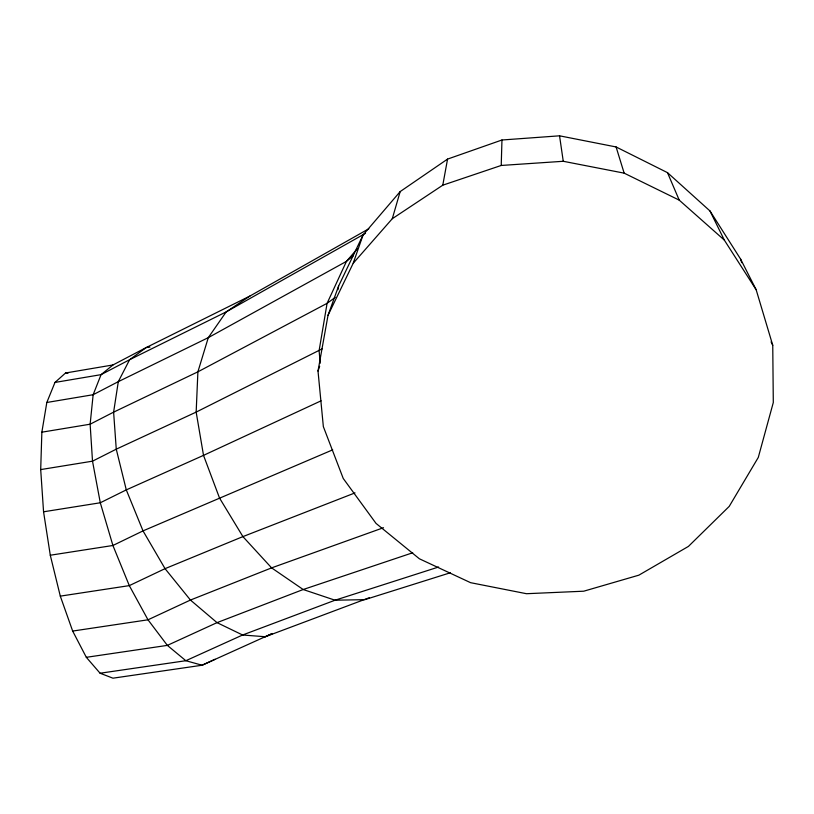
<?xml version="1.0" encoding="UTF-8"?>
<svg xmlns="http://www.w3.org/2000/svg" width="814" height="814" viewBox="0 0 814 814"><rect width="100%" height="100%" fill="white"/><g stroke="black" fill="none" stroke-linecap="round" stroke-linejoin="round"><path stroke-width="1.22" d="M328.022 315.303L353.215 263.248L392.287 218.712L442.785 185.185L501.221 165.456L501.963 139.998L559.544 135.816L616.096 146.958L667.49 172.649L709.991 210.968L740.587 259.066L756.165 289.764L772.751 345.289L773.3 402.523L758.292 457.427L729.222 506.389L688.441 546.398L638.858 575.172L583.73 591.198L526.485 593.711L470.594 582.682L419.393 558.791L376.017 523.392L343.233 478.459L323.351 426.628L318.009 371.042L328.022 315.303L338.624 286.009L363.064 234.951L400.173 191.585L447.558 159.096L501.963 139.998M272.303 633.506L202.096 665.231L112.953 678.184L100.091 673.229L86.325 657.315L72.67 631.064L60.297 596.133L50.285 555.229L43.559 511.792L40.7 469.586L41.86 432.183L46.815 402.482L54.976 382.438L65.558 372.995L112.993 364.947L146.306 347.507L249.888 296.062L368.823 228.765M442.785 185.185L447.558 159.096M337.942 289.682L338.624 286.009M392.287 218.712L400.173 191.585M318.009 371.042L319.658 366.259M353.215 263.248L363.064 234.951M357.244 248.86L346.459 261.365L327.086 303.327L319.108 350.641L320.207 363.237M353.286 255.769L346.459 261.365L208.292 337.647L118.305 381.654L93.152 394.719L46.815 402.482M112.993 364.947L101.058 374.654L93.152 394.719L90.13 424.206L92.511 461.172L100.295 502.767L112.912 545.482L129.304 585.622L147.995 619.8L167.358 645.38L185.846 660.714L202.096 665.231L215.1 659.269M335.205 297.405L327.086 303.327L197.894 371.825L113.614 412.149L90.13 424.206L41.86 432.183M249.888 296.062L226.18 311.904L129.599 359.727L101.058 374.654L54.976 382.438M322.252 348.799L196.164 412.098L116.26 449.175L92.511 461.172L40.7 469.586M365.527 233.313L226.18 311.904L208.292 337.647L197.894 371.825L196.164 412.098L203.52 455.362L219.536 498.056L242.908 536.609L271.611 567.877L303.184 589.519L335.063 600.213L364.845 599.653L450.447 572.73M321.072 400.824L203.52 455.362L126.292 489.886L100.295 502.767L43.559 511.792M149.949 347.1L146.306 347.507L129.599 359.727L118.305 381.654L113.614 412.149L116.26 449.175L126.292 489.886L143.02 530.891L165.049 568.66L190.445 600.05L217.023 622.639L242.613 635.001L265.333 636.741L272.242 633.597M369.312 597.71L265.333 636.741M332.692 449.847L143.02 530.891L112.912 545.482L50.285 555.229M355.016 492.897L242.908 536.609L165.049 568.66L129.304 585.622L60.297 596.133M383.506 527.706L271.611 567.877L190.445 600.05L147.995 619.8L72.67 631.064M412.718 552.767L303.184 589.519L217.023 622.639L167.358 645.38L86.325 657.315M438.624 567.002L335.063 600.213L242.613 635.001L185.846 660.714L100.091 673.229M501.221 165.456L563.257 161.284L624.155 173.148L679.232 200.142L724.318 240.079L756.165 289.764M65.558 372.995L67.969 373.219M709.991 210.968L724.318 240.079M771.082 341.87L772.751 345.289M667.49 172.649L679.232 200.142M616.096 146.958L624.155 173.148M740.587 259.066L741.696 262.678M559.544 135.816L563.257 161.284"/></g></svg>
